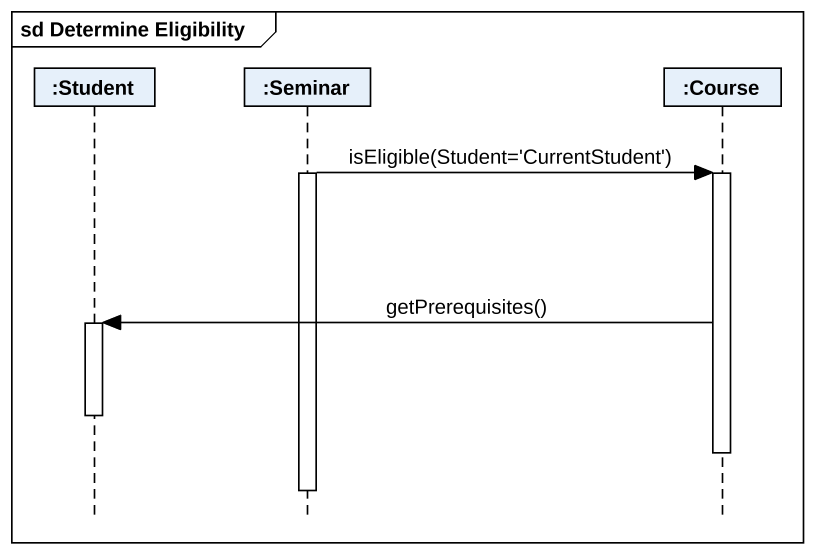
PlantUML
@startuml
mainframe sd Determine Eligibility
hide footbox
participant ":Student" as Student
participant ":Seminar" as Seminar
participant ":Course" as Course

activate Seminar
Seminar -> Course : isEligible(Student='CurrentStudent')
activate Course
Course -> Student : getPrerequisites()
activate Student
deactivate Student
deactivate Course
deactivate Seminar
@enduml
